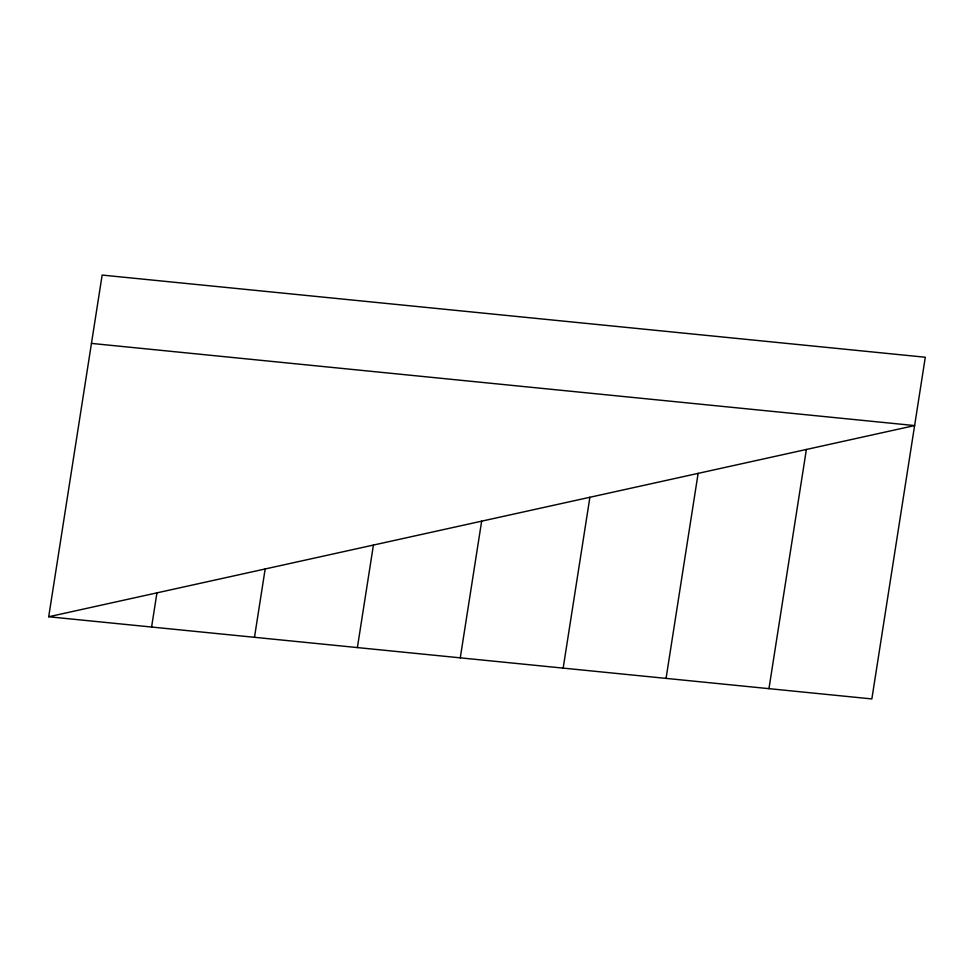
<?xml version="1.0" encoding="UTF-8"?>
<svg xmlns="http://www.w3.org/2000/svg" width="974" height="974" viewBox="0 0 974 974"><rect width="100%" height="100%" fill="white"/><g stroke="black" fill="none" stroke-linecap="round" stroke-linejoin="round"><path stroke-width="1.46" d="M48.7 616.761L102.148 275.07L925.3 357.239L871.852 698.93L48.7 616.761L914.61 425.577L91.459 343.408M151.591 627.025L156.936 592.862M254.482 637.3L265.172 568.962M357.385 647.576L373.419 545.063M460.276 657.84L481.655 521.163M563.167 668.115L589.891 497.276M666.058 678.391L698.127 473.376M768.961 688.655L806.375 449.477"/></g></svg>
